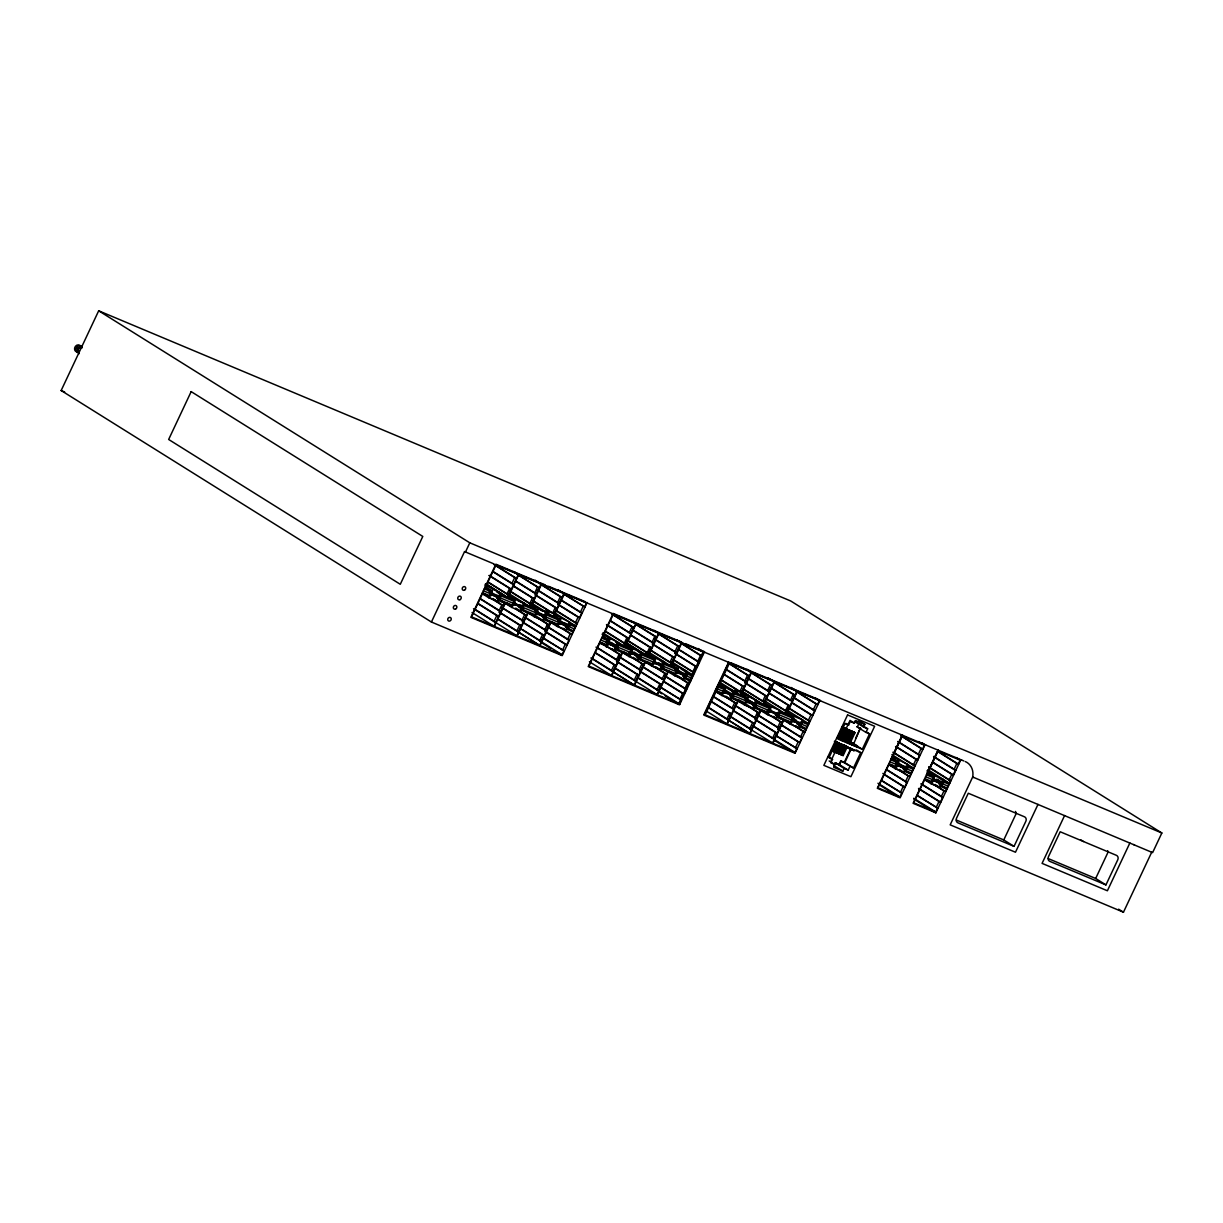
<?xml version="1.0" encoding="UTF-8"?>
<svg xmlns="http://www.w3.org/2000/svg" width="1223" height="1223" viewBox="0 0 1223 1223"><rect width="100%" height="100%" fill="white"/><g stroke="black" fill="none" stroke-linecap="round" stroke-linejoin="round"><path stroke-width="1.5" d="M1151.76 852.095L1123.463 912.205L431.413 622.018L61.15 390.534L98.681 310.795L790.715 600.982L1161.85 833.001L1152.616 852.63L972.682 777.002A16.144 13.805 -58 0 0 965.314 761.577M431.413 622.018L464.557 551.604L493.924 563.91M98.681 310.795L469.8 542.813L465.413 552.139L464.557 551.604M488.894 596.549L490.01 594.164L499.962 598.322L498.831 600.707L504.824 603.229L493.985 626.268L471.558 616.866L482.397 593.828L488.894 596.549L484.17 593.598M485.317 586.841L491.615 590.785L490.484 593.17L500.421 597.328L501.552 594.944L496.828 591.993M475.212 609.467L495.682 622.262L493.985 621.544L496.798 615.551L477.918 603.749M480.333 598.643L500.803 611.439L499.106 610.72L501.782 605.033L486.035 595.188M488.145 582.041L508.615 594.837L506.918 594.118L509.594 588.431L489.124 575.62M493.083 571.493L513.553 584.288L511.856 583.57L514.669 577.577L494.199 564.781M501.552 594.944L507.545 597.466L518.384 574.413L513.859 571.584M494.382 626.436L505.221 603.398L511.718 606.119L512.85 603.734L522.787 607.907L521.655 610.292L527.648 612.799L516.809 635.838L494.382 626.436L472.047 612.555M524.377 604.514L523.245 606.898L513.308 602.74L514.44 600.355L507.942 597.634L518.781 574.581L541.208 583.983L530.369 607.036L518.078 600.585M499.29 612.05L521.334 625.84L518.506 631.832L516.809 631.129L519.637 625.121L499.167 612.326M518.43 610.384L526.303 615.307L523.627 621.009L521.931 620.29L524.606 614.603L515.158 608.687M513.66 585.909L534.115 598.704L531.439 604.407L529.742 603.688L532.418 598.001L513.538 586.184M517.161 574.076L539.19 587.866L536.377 593.858L534.68 593.155L537.493 587.147L518.613 575.345M542.462 615.505L545.611 617.477L544.495 619.862L550.488 622.369L539.633 645.423L517.207 636.006L528.061 612.968L518.613 607.067M557.933 589.746L564.032 593.552L553.193 616.606L547.201 614.084L546.085 616.468L536.148 612.31L537.264 609.925L530.767 607.204L541.606 584.151L535.108 580.176M528.061 612.968L534.543 615.689L535.674 613.304L545.611 617.477M522.114 621.636L544.159 635.41L541.33 641.402L539.633 640.699L542.462 634.691L523.566 622.889M538.12 617.997L549.142 624.877L546.452 630.579L544.755 629.876L547.445 624.173L530.125 613.35M536.484 595.479L556.954 608.274L554.264 613.977L552.567 613.258L555.257 607.571L534.787 594.775M541.56 584.64L562.03 597.436L559.201 603.428L557.505 602.725L560.333 596.717L539.863 583.921M541.988 637.473L563.925 650.881L562.06 654.825L540.031 645.576L550.885 622.538L557.382 625.259L558.498 622.874L568.435 627.047L567.319 629.432L572.914 631.771L571.707 634.34M576.828 623.44L575.62 626.008L570.025 623.669L568.909 626.054L558.972 621.88L560.088 619.495L553.591 616.774L564.445 593.721L586.459 602.97L584.609 606.898L562.687 593.491M562.458 650.269L565.286 644.276L544.816 631.481M547.231 626.375L569.276 640.149L567.579 639.446L570.27 633.743L559.247 626.849M556.633 610.751L577.088 623.547L575.391 622.843L578.082 617.141L557.612 604.345M579.519 617.737L581.796 612.906L580.329 612.295L583.157 606.287M569.016 640.042L566.738 644.888L565.286 644.276M587.162 602.496L562.167 655.62L470.855 617.34L495.865 564.2L536.24 581.139M599.759 643.038L588.92 666.076L611.347 675.478L622.186 652.44L616.193 649.933L617.309 647.548L607.372 643.374L606.256 645.759L599.759 643.038L614.97 650.682A5.014 4.296 -58 0 0 615.352 649.642L615.077 646.967L605.828 642.427M602.664 636.052L608.962 639.996L607.846 642.381L617.783 646.539L618.914 644.154L615.765 642.197M595.387 652.685L615.857 665.48L613.044 671.473L611.347 670.77L614.16 664.762L595.265 652.96M611.393 649.046L620.841 654.947L618.165 660.649L616.468 659.931L619.144 654.244L604.972 645.377M606.608 624.571L628.653 638.345L625.977 644.047L624.28 643.329L626.956 637.642L606.486 624.846M611.683 613.717L633.728 627.506L630.915 633.499L629.218 632.78L632.031 626.788L611.561 613.992M611.745 675.646L622.583 652.608L629.081 655.329L630.197 652.944L640.149 657.118L639.018 659.503L645.01 662.01L634.171 685.063L611.745 675.646L589.41 661.765M638.589 651.767L641.739 653.724L640.607 656.109L630.671 651.951L631.802 649.566L625.305 646.845L636.143 623.791L632.994 621.834M616.652 661.276L638.681 675.05L635.868 681.043L634.171 680.34L636.984 674.332L616.53 661.536M635.792 659.594L643.665 664.517L640.99 670.219L639.293 669.516L641.968 663.814L623.073 651.997M631.007 635.119L651.477 647.915L648.802 653.617L647.105 652.899L649.78 647.212L630.885 635.394M636.082 624.28L656.552 637.076L653.739 643.069L652.042 642.365L654.855 636.357L635.96 624.556M641.739 653.724L647.731 656.247L658.57 633.193L636.143 623.791M634.569 685.216L645.408 662.178L651.905 664.899L653.036 662.514L662.973 666.688L661.842 669.073L667.834 671.58L656.996 694.633L634.569 685.216L614.099 672.421M659.839 660.344L664.563 663.309L663.432 665.694L653.495 661.521L654.626 659.136L648.129 656.415L658.968 633.361L654.045 630.365M639.476 670.846L661.521 684.62L658.693 690.613L656.996 689.91L659.824 683.917L640.928 672.1M658.616 669.18L666.489 674.102L663.814 679.789L662.117 679.086L664.792 673.384L647.471 662.56M653.846 644.689L674.301 657.485L671.626 663.187L669.929 662.484L672.604 656.782L652.149 643.986M658.922 633.85L679.376 646.646L676.564 652.639L674.867 651.935L677.68 645.927L658.8 634.125M659.35 686.684L681.272 700.091L679.422 704.035L657.393 694.802L668.247 671.748L660.374 666.825M681.089 668.935L687.387 672.879L686.271 675.264L676.334 671.091L677.45 668.706L670.953 665.985L681.792 642.946L676.869 639.95M682.648 674.286L685.797 676.258L684.666 678.643L690.261 680.982L689.053 683.55M679.82 699.48L682.648 693.487L663.753 681.67M664.593 675.585L686.638 689.359L684.941 688.656L687.632 682.954L668.736 671.152M673.98 659.961L694.45 672.757L692.753 672.054L695.444 666.352L674.974 653.556M696.865 666.948L699.143 662.117L697.691 661.505L700.519 655.513L680.049 642.717M678.413 704.372L703.21 651.676M686.378 689.252L684.1 694.098L682.648 693.487M694.19 672.65L692.982 675.218L687.387 672.879M728.755 661.872L703.745 714.996L795.057 753.276L820.052 700.152M704.861 715.455L729.657 662.759L730.513 663.309M721.784 694.205L722.9 691.821L732.852 695.994L731.721 698.364L737.714 700.886L726.875 723.924L704.448 714.522L715.287 691.484L721.784 694.205L717.06 691.255M718.207 684.498L724.505 688.442L723.374 690.827L733.311 694.985L734.442 692.6L728.144 688.671M710.915 701.131L731.385 713.926L728.572 719.919L726.875 719.216L729.688 713.208L710.808 701.406M725.346 696.514L736.368 703.393L733.693 709.095L731.996 708.377L734.671 702.69L717.351 691.851M723.71 673.995L744.18 686.791L741.505 692.493L739.808 691.775L742.483 686.088L723.588 674.27M728.786 663.156L749.256 675.952L746.443 681.945L744.746 681.226L747.559 675.234L728.663 663.432M751.274 672.069L740.435 695.123L734.442 692.6M727.272 724.092L738.111 701.054L744.608 703.775L745.74 701.391L755.676 705.564L754.545 707.949L760.538 710.456L749.699 733.494L727.272 724.092L706.512 711.205M774.098 681.639L763.259 704.693L757.266 702.17L756.135 704.555L746.198 700.397L747.329 698.012L740.832 695.291L751.671 672.237L746.947 669.287M733.754 710.701L754.224 723.496L751.396 729.489L749.699 728.786L752.527 722.778L733.632 710.976M749.745 707.062L759.193 712.963L756.517 718.665L754.82 717.962L757.496 712.26L740.175 701.436M744.975 682.587L767.004 696.361L764.329 702.063L762.632 701.345L765.308 695.658L744.853 682.862M751.625 672.726L772.08 685.522L769.267 691.515L767.57 690.812L770.383 684.804L749.928 672.008M750.096 733.662L760.951 710.624L767.433 713.345L768.564 710.96L778.501 715.134L777.369 717.519L783.377 720.026L772.523 743.08L750.096 733.662L728.052 719.888M795.577 690.368L796.922 691.224L786.083 714.263L780.091 711.755L778.975 714.125L769.038 709.967L770.154 707.582L763.656 704.861L774.495 681.807L767.998 677.832M756.578 720.271L777.048 733.066L774.22 739.059L772.523 738.356L775.351 732.363L754.881 719.552M772.584 716.632L782.032 722.533L779.341 728.235L777.645 727.532L780.335 721.83L761.44 710.013M769.374 693.135L789.844 705.931L787.153 711.633L785.456 710.93L788.147 705.228L769.252 693.41M774.449 682.296L794.919 695.092L792.091 701.085L790.394 700.382L793.223 694.374L774.327 682.572M776.452 736.108L796.815 748.537L794.95 752.481L772.921 743.248L783.775 720.194L790.272 722.915L791.388 720.53L801.325 724.704L800.209 727.089L805.804 729.428L804.596 731.996M809.718 721.096L808.51 723.664L802.915 721.325L801.799 723.71L791.862 719.537L792.978 717.152L786.481 714.431L797.335 691.377L791.036 687.448M795.347 747.926L798.176 741.933L777.706 729.137M781.696 725.01L802.166 737.805L800.469 737.102L803.159 731.4L784.264 719.583M787.948 707.429L809.978 721.203L808.281 720.5L810.971 714.798L792.076 702.98M812.408 715.394L814.686 710.563L813.219 709.952L816.047 703.959L795.577 691.163M801.906 737.698L799.628 742.544L798.176 741.933M819.349 700.626L817.499 704.57L816.047 703.959M839.299 733.785L841.638 728.801M842.693 727.517L838.428 736.567L847.142 741.597L846.713 742.499L838.244 737.408L842.922 727.456M836.18 741.826L831.915 750.876L832.939 751.304L837.189 742.254L836.18 741.826L843.855 746.427L842.83 745.999M835.003 745.954L836.563 742.636M841.607 732.867L839.268 737.836L840.293 738.264L844.971 728.312M837.082 742.942L833.169 751.243L834.193 751.671L838.091 743.37M842.127 732.974L844.466 728.006L845.75 728.801L841.5 737.851L854.877 745.923L855.305 745.021L847.615 740.419L851.881 731.369L850.596 730.574L848.242 735.543M834.973 752.16L833.964 751.732L838.214 742.682M837.052 746.81L838.611 743.492M831.166 760.477L839.238 743.11M841.317 738.692L850.046 720.362L854.373 723.206L855.657 720.5L864.844 724.352L863.56 727.058L867.657 728.77L865.945 732.394L869.522 733.892L862.291 749.271L837.786 738.998L845.017 723.619L848.594 725.117L850.291 721.494L854.373 723.206M839.116 743.798L835.217 752.099L836.242 752.527L840.14 744.226M841.821 738.814L846.499 728.862M828.216 756.548L832.527 759.254L830.83 762.862L834.912 764.574L829.148 760.981M851.896 744.058L842.525 738.279L846.775 729.229M847.34 746.794L847.936 748.14L841.271 743.966L837.021 753.016L835.997 752.588L840.262 743.538M842.326 739.12L847.019 729.168M838.305 749.317L840.66 744.348M843.06 739.884L841.607 740.358L843.06 739.884L837.724 736.552M848.028 729.596L843.534 738.707L857.002 746.81L857.43 745.908L849.756 741.321L854.006 732.271L851.605 731.002M845.429 736.353L848.548 729.718L850.856 730.941L846.606 739.991L845.582 739.563L849.832 730.513M843.656 741.214L845.093 740.741L843.656 741.214L837.694 737.484M844.558 739.135L848.823 730.085L847.524 729.29M843.32 744.822L839.07 753.872L838.045 753.444L842.295 744.394M844.374 739.976L849.052 730.024M841.393 746.749L838.275 753.383L837.266 752.955L841.21 744.226L842.234 744.654M845.399 740.404L850.077 730.452M843.197 745.51L839.299 753.811L840.323 754.239M845.689 742.071L846.117 741.169M840.079 754.301L844.344 745.25L845.368 745.678L841.103 754.729L837.77 753.062M846.408 740.832L851.101 730.88M847.432 741.26L851.33 732.974M845.246 746.366L841.348 754.667L842.357 755.095L846.27 746.794M849.603 738.096L852.721 731.461M862.291 749.271L848.64 740.848L852.905 731.797L841.669 727.089M846.377 746.106L842.127 755.157L843.151 755.585L847.401 746.534M847.738 742.927L849.175 742.453L848.747 743.355L843.274 740.129M848.548 741.734L853.226 731.782L855.03 732.699L850.78 741.75L849.756 741.321M849.893 766.531L848.181 770.138L839.039 764.421L840.736 760.813L853.455 768.029L860.702 752.649L856.375 749.944M849.572 742.162L854.25 732.21M849.771 743.783L851.223 743.309L849.771 743.783L838.749 736.98M851.82 744.639L853.257 744.165L851.82 744.639L839.452 736.995L843.717 727.945L841.913 727.028M849.985 748.996L850.413 748.079L848.961 748.568L849.985 748.996L843.625 745.235M849.939 750.341L844.313 762.311L853.455 768.029M855.55 738.432L859.57 729.886M860.38 728.174L853.654 743.874L850.933 742.728M844.344 745.25L852.018 749.852L851.422 748.507L844.818 762.632L841.256 761.134L839.544 764.742L835.462 763.03L833.643 767.295L842.83 771.147L844.099 768.426L834.957 762.709M853.853 745.495L854.281 744.593M854.067 750.708L854.495 749.791L853.043 750.28L854.067 750.708L849.052 747.773M903.155 735.696L902.299 735.161L877.304 788.285L900.097 797.839L925.092 744.715M881.493 780.671L901.84 793.1L899.99 797.044L877.961 787.811L888.815 764.757L895.297 767.478L896.428 765.094L906.365 769.267L905.234 771.652L910.829 773.991L909.622 776.574M891.72 757.786L898.018 761.715L896.887 764.1L906.839 768.273L907.955 765.888L913.55 768.227L914.758 765.659M900.388 792.489L903.216 786.496L884.321 774.679M886.736 769.573L907.206 782.368L905.509 781.665L908.185 775.963L890.879 765.139M894.548 752.971L915.018 765.766L913.321 765.063L916.012 759.361L895.542 746.565M917.433 759.957L919.711 755.126L918.259 754.515L921.087 748.522L900.617 735.726M906.946 782.261L904.668 787.108L903.216 786.496M938.928 750.693L938.072 750.158L913.077 803.282L935.855 812.852L960.865 759.712L961.721 760.263M917.265 795.684L937.613 808.097L935.763 812.041L913.734 802.808L924.573 779.754L931.07 782.491L932.186 780.106L942.138 784.264L941.007 786.649L946.602 789.003L945.394 791.571M927.493 772.783L933.791 776.712L932.66 779.097L942.597 783.27L943.728 780.886L939.004 777.935M936.161 807.486L938.974 801.493L918.519 788.697M922.509 784.585L942.979 797.381L941.282 796.662L943.957 790.96L926.637 780.136M928.746 766.989L950.791 780.763L949.094 780.06L951.769 774.358L932.874 762.556M953.206 774.969L955.484 770.123L954.032 769.512L956.845 763.519L937.949 751.702M942.719 797.258L940.441 802.105L938.974 801.493M950.531 780.656L949.323 783.224L943.728 780.886M1014.05 846.362L957.93 822.834A3.761 3.21 -58 0 1 956.539 818.187L968.295 793.238L1024.507 816.811A3.638 3.119 -58 0 1 1025.837 821.29L1014.05 846.362L1003.777 839.941L1015.564 814.87A3.638 3.119 -58 0 0 1015.916 812.622M1038.006 804.382L1015.487 852.232L950.179 824.852L972.682 777.002L973.554 777.538M1064.591 815.542L1042.072 863.377L1107.396 890.772L1129.899 842.922M1105.944 884.902L1049.823 861.374A3.761 3.21 -58 0 1 1048.447 856.727L1060.188 831.762L1116.416 855.336A3.638 3.119 -58 0 1 1117.746 859.83L1105.944 884.902L1095.67 878.481L1107.472 853.409A3.638 3.119 -58 0 0 1107.717 850.734M902.299 735.161L890.711 759.804L897.56 762.678M938.072 750.158L926.468 774.801L933.332 777.675M608.978 644.399L606.99 645.79A5.075 4.342 -58 0 0 606.241 647.028M629.065 656.598L637.794 660.267A5.014 4.296 -58 0 0 638.177 659.212C639.568 655.222 632.062 652.027 629.814 655.375A5.075 4.342 -58 0 0 629.065 656.598L614.313 647.517M767.417 714.614L776.162 718.283A5.014 4.296 -58 0 0 776.544 717.228C777.92 713.238 770.414 710.043 768.166 713.391A5.075 4.342 -58 0 0 767.417 714.614L752.68 705.533M469.8 542.813L1161.85 833.001M539.756 582.622L545.03 584.823M548.531 586.291L585.404 601.762M681.7 642.136L613.212 613.426L588.217 666.55L679.529 704.83L704.524 651.706L685.216 643.604M730.498 662.606L818.294 699.418M963.831 760.966L495.651 564.644L496.523 565.179M518.384 574.413L495.957 565.011L485.118 588.049L491.615 590.785M541.606 584.151L564.032 593.552M658.968 633.361L681.394 642.778L670.556 665.816L664.563 663.309M681.792 642.946L703.821 652.18L701.971 656.124L700.519 655.513M514.669 577.577L516.366 578.296L494.321 564.506M537.493 587.147L539.19 587.866M560.333 596.717L562.03 597.436M632.031 626.788L633.728 627.506M654.855 636.357L656.552 637.076M677.68 645.927L679.376 646.646M747.559 675.234L749.256 675.952M770.383 684.804L772.08 685.522M793.223 694.374L794.919 695.092M921.087 748.522L922.539 749.133L924.389 745.189L902.36 735.956L891.521 758.994L898.018 761.715M956.845 763.519L958.312 764.13L960.162 760.186L938.133 750.953L927.294 773.991L933.791 776.712M854.938 721.662L857.659 722.808M61.15 390.534L64.666 392.017M860.885 728.495L857.308 726.997L859.02 723.374L867.657 728.77M509.594 588.431L511.29 589.134L489.246 575.36M532.418 598.001L534.115 598.704M555.257 607.571L556.954 608.274M578.082 617.141L579.778 617.844L557.734 604.07M626.956 637.642L628.653 638.345M649.78 647.212L651.477 647.915M672.604 656.782L674.301 657.485M695.444 666.352L697.141 667.07L675.096 653.281M742.483 686.088L744.18 686.791M765.308 695.658L767.004 696.361M788.147 705.228L789.844 705.931M810.971 714.798L812.668 715.516L792.198 702.705M916.012 759.361L917.709 760.079L897.239 747.284M951.769 774.358L953.466 775.076L932.996 762.281M484.721 584.991L501.323 593.583A5.014 4.296 -58 0 1 500.773 594.546L498.48 596.151L489.215 591.626M515.418 599.484L524.163 603.153A5.014 4.296 -58 0 1 523.597 604.116C521.533 607.678 513.874 604.819 514.959 600.829A5.075 4.342 -58 0 1 515.418 599.484L507.545 594.561M531.944 605.125L546.987 612.723A5.014 4.296 -58 0 1 546.421 613.701L544.128 615.291L534.864 610.766M554.768 614.695L569.811 622.293A5.014 4.296 -58 0 1 569.245 623.271L566.952 624.877L557.703 620.336M602.083 634.202L618.685 642.794A5.014 4.296 -58 0 1 618.119 643.757L615.826 645.362L606.577 640.837M632.78 648.694L641.509 652.363A5.014 4.296 -58 0 1 640.944 653.342C638.895 656.889 631.236 654.03 632.322 650.055A5.075 4.342 -58 0 1 632.78 648.694L624.907 643.772M655.604 658.264L664.349 661.933A5.014 4.296 -58 0 1 663.783 662.912C661.719 666.459 654.06 663.6 655.146 659.625A5.075 4.342 -58 0 1 655.604 658.28L649.306 654.336M672.13 663.906L687.173 671.503A5.014 4.296 -58 0 1 686.607 672.482L684.314 674.087L675.05 669.547M725.484 687.571L734.213 691.24A5.014 4.296 -58 0 1 733.647 692.203C731.599 695.765 723.94 692.906 725.025 688.916A5.075 4.342 -58 0 1 725.484 687.571L719.185 683.642M742.009 693.212L757.052 700.81A5.014 4.296 -58 0 1 756.487 701.773L754.194 703.378L744.929 698.853M771.132 706.711L779.877 710.38A5.014 4.296 -58 0 1 779.311 711.358C777.247 714.905 769.588 712.046 770.673 708.071A5.075 4.342 -58 0 1 771.132 706.711L763.259 701.788M793.956 716.296L802.701 719.95A5.014 4.296 -58 0 1 802.135 720.928C800.071 724.475 792.428 721.616 793.498 717.641A5.075 4.342 -58 0 1 793.956 716.296L787.658 712.352M892.698 756.915L907.741 764.513A5.014 4.296 -58 0 1 907.176 765.491L904.882 767.096L895.618 762.556M934.769 775.856L943.499 779.525A5.014 4.296 -58 0 1 942.948 780.488C940.884 784.05 933.225 781.176 934.311 777.201A5.075 4.342 -58 0 1 934.769 775.856L926.896 770.933M608.962 639.996L602.48 637.275L613.319 614.221L635.746 623.623L624.907 646.677L618.914 644.154M724.505 688.442L718.008 685.721L728.847 662.667L820.709 701.131L819.853 700.58M841.5 737.851L842.525 738.279M847.615 740.419L848.64 740.848M484.262 588.844L491.157 591.749M501.094 595.907L513.981 601.319M523.918 605.477L536.805 610.889M546.742 615.047L559.63 620.458M569.582 624.632L575.177 626.971L573.358 630.808L567.762 628.469M601.624 638.07L608.519 640.959M618.456 645.117L631.343 650.529M641.28 654.687L654.167 660.099M664.104 664.272L676.992 669.669M686.929 673.842L692.524 676.181L690.72 680.019L685.125 677.68M717.152 686.516L724.047 689.405M733.983 693.563L746.871 698.975M756.808 703.133L769.695 708.545M779.632 712.703L792.519 718.115M802.471 722.289L808.051 724.628L806.247 728.465L800.652 726.126M857.43 745.908L855.993 746.382L857.002 746.81M907.497 766.852L913.092 769.191L911.288 773.043L905.693 770.689M943.269 781.849L948.865 784.188L947.061 788.04L941.465 785.686M483.36 590.77L574.26 628.897M600.722 639.981L691.622 678.108M716.25 688.427L807.149 726.554M889.794 761.73L912.19 771.117M925.566 776.727L947.963 786.114M685.797 676.258L675.86 672.084L674.729 674.469L668.247 671.748M488.879 597.818L497.608 601.471A5.014 4.296 -58 0 0 498.006 600.432C499.381 596.442 491.875 593.247 489.628 596.579A5.075 4.342 -58 0 0 488.879 597.818L482.581 593.874M511.703 607.388L520.448 611.041A5.014 4.296 -58 0 0 520.83 610.002C522.206 606.012 514.7 602.817 512.452 606.149A5.075 4.342 -58 0 0 511.703 607.388L497.364 598.475M534.527 616.958L543.272 620.627A5.014 4.296 -58 0 0 543.654 619.572C545.03 615.582 537.524 612.387 535.277 615.735A5.075 4.342 -58 0 0 534.527 616.958L528.229 613.013M557.352 626.528L566.096 630.197A5.014 4.296 -58 0 0 566.478 629.142C567.854 625.152 560.348 621.957 558.101 625.305A5.075 4.342 -58 0 0 557.352 626.528L542.615 617.447M744.593 705.044L753.337 708.713A5.014 4.296 -58 0 0 753.72 707.658C755.095 703.668 747.589 700.473 745.342 703.806A5.075 4.342 -58 0 0 744.593 705.044L729.841 695.963M895.282 768.747L904.026 772.416A5.014 4.296 -58 0 0 904.409 771.377C905.784 767.371 898.278 764.176 896.031 767.524A5.075 4.342 -58 0 0 895.282 768.747L888.983 764.818M931.055 783.744L939.784 787.413A5.014 4.296 -58 0 0 940.181 786.374C941.557 782.368 934.051 779.189 931.804 782.521A5.075 4.342 -58 0 0 931.055 783.744L924.756 779.815M482.458 592.696L489.353 595.586M499.29 599.744L512.177 605.156M522.114 609.329L535.001 614.726M544.938 618.899L557.826 624.296M599.82 641.907L606.715 644.796M616.652 648.97L629.539 654.366M639.476 658.54L652.363 663.936M662.3 668.11L675.188 673.506M715.348 690.353L722.243 693.242M732.18 697.416L745.067 702.812M755.004 706.986L767.891 712.382M777.828 716.556L790.715 721.952M888.892 763.641L895.756 766.515M924.664 778.638L931.529 781.528M839.085 743.339L840.109 743.767M843.259 745.082L844.283 745.51M845.307 745.938L846.316 746.366M860.702 752.649L836.196 742.376L828.965 757.756L832.527 759.254M838.657 744.241L839.681 744.669L834.361 741.337M845.903 747.284L836.104 741.474M847.936 748.14L840.568 743.951M651.89 666.168L660.634 669.837A5.014 4.296 -58 0 0 661.016 668.782C662.392 664.792 654.886 661.597 652.639 664.945A5.075 4.342 -58 0 0 651.89 666.168L645.591 662.224M674.714 675.738L683.458 679.407A5.014 4.296 -58 0 0 683.84 678.352C685.216 674.362 677.71 671.167 675.463 674.515A5.075 4.342 -58 0 0 674.714 675.738L666.841 670.816M721.769 695.474L730.498 699.128A5.014 4.296 -58 0 0 730.88 698.088C732.271 694.098 724.765 690.903 722.518 694.236A5.075 4.342 -58 0 0 721.769 695.474L715.47 691.53M790.241 724.184L798.986 727.853A5.014 4.296 -58 0 0 799.368 726.798C800.744 722.808 793.238 719.613 790.991 722.961A5.075 4.342 -58 0 0 790.241 724.184L775.902 715.272M501.782 605.033L503.479 605.737L494.031 599.836M524.606 614.603L526.303 615.307M547.445 624.173L549.142 624.877M570.27 633.743L571.967 634.462L562.519 628.546M619.144 654.244L620.841 654.947M641.968 663.814L643.665 664.517M664.792 673.384L666.489 674.102M687.632 682.954L689.329 683.672L681.456 678.75M734.671 702.69L736.368 703.393M757.496 712.26L759.193 712.963M780.335 721.83L782.032 722.533M803.159 731.4L804.856 732.118L795.409 726.202M908.185 775.963L909.881 776.681L898.874 769.787M943.957 790.96L945.654 791.678L937.781 786.756M832.16 750.815L831.136 750.387L832.939 751.304M496.798 615.551L498.495 616.27L478.04 603.474M519.637 625.121L521.334 625.84M542.462 634.691L544.159 635.41M614.16 664.762L615.857 665.48M636.984 674.332L638.681 675.05M659.824 683.917L661.521 684.62M729.688 713.208L731.385 713.926M752.527 722.778L754.224 723.496M775.351 732.363L777.048 733.066M836.318 763.29L839.039 764.421M844.099 768.426L848.181 770.138M956.417 820.083L1003.777 839.941M1048.325 858.622L1095.67 878.481M1133.706 844.527L1134.577 845.062M956.034 757.526L960.559 760.354M1080.582 839.712L1083.517 841.546M938.072 751.426L958.542 764.222M921.882 742.713L925.949 745.25M918.687 741.535L924.787 745.357M902.314 736.429L922.784 749.225M933.684 756.441L955.729 770.23M933.562 756.716L954.032 769.512M897.911 741.444L919.956 755.233M897.789 741.719L918.259 754.515M859.081 720.744L864.844 724.352M928.624 767.264L949.094 780.06M854.418 721.341L863.56 727.058M815.237 697.966L819.762 700.794M927.768 769.68L949.721 783.393M866.648 732.088L869.522 733.892M856.803 726.676L865.945 732.394M931.131 773.012L935.855 775.963M797.274 691.866L817.744 704.662M937.139 779.265L943.56 783.27M892.851 752.267L913.321 765.063M936.298 779.326L942.597 783.27M845.72 723.313L848.594 725.117M938.989 782.292L942.138 784.264M933.592 779.754L939.891 783.683M891.903 754.622L913.948 768.396M939.126 784.249L946.999 789.171M853.746 731.889L855.03 732.699M845.49 728.434L847.799 729.657M935.06 784.463L939.784 787.413M843.442 727.578L844.726 728.373M926.346 779.525L931.07 782.491M904.577 766.271L907.787 768.273M794.446 697.859L814.915 710.655M897.392 762.357L906.839 768.273M794.323 698.134L813.219 709.952M903.216 767.295L906.365 769.267M897.835 764.757L904.133 768.686M903.369 769.236L911.242 774.159M771.621 688.289L792.091 701.085M769.924 687.586L790.394 700.382M899.302 769.466L904.026 772.416M890.573 764.528L895.297 767.478M920.812 783.867L941.282 796.662M1118.617 909.178L1123.463 912.205M747.222 677.741L769.267 691.515M747.1 678.016L767.57 690.812M845.582 739.563L853.257 744.165M698.119 648.526L704.219 652.348M837.144 737.561L842.632 740.786M918.641 788.422L940.67 802.196M787.826 707.704L808.281 720.5M725.973 669.149L746.443 681.945M725.851 669.424L744.746 681.226M886.614 769.848L905.509 781.665M681.746 643.42L702.216 656.216M846.698 746.519L852.018 749.852M786.955 710.104L808.907 723.833M835.156 741.398L841.806 745.556L835.462 741.811M766.683 698.837L787.153 711.633M766.561 699.113L785.456 710.93M785.105 712.229L792.978 717.152M882.868 773.425L904.913 787.199M917.388 795.409L937.858 808.204M793.544 718.589L796.693 720.561M764.436 700.657L786.481 714.431M796.601 721.753L801.325 724.704M743.859 689.268L764.329 702.063M743.737 689.543L762.632 701.345M680.492 650.407L699.388 662.209M678.796 649.688L697.691 661.505M796.754 723.695L806.202 729.596M763.855 703.638L770.154 707.582M913.719 798.267L936.161 812.21M741.612 691.071L763.656 704.861M741.214 690.903L763.259 704.693M913.826 799.062L935.855 812.852M795.837 725.881L798.986 727.853M775.351 713.162L778.501 715.134M840.828 754.346L843.151 755.585M722.61 680.676L746.244 695.291M787.123 720.943L790.272 722.915M839.819 753.918L841.103 754.729M720.913 679.973L739.808 691.775M754.866 701.1L758.015 703.072M773.119 712.581L776.269 714.553M881.615 780.412L902.085 793.207M836.746 752.634L838.045 753.444M654.519 638.865L676.564 652.639M835.737 752.206L837.021 753.016M654.397 639.14L674.867 651.935M833.689 751.35L835.997 752.588M767.004 710.028L770.154 711.985M775.504 715.103L783.377 720.026M832.664 750.922L833.964 751.732M613.013 613.854L613.87 614.389M734.733 690.139L737.882 692.096M741.031 694.068L747.329 698.012M746.32 698.455L756.135 704.555M719.965 682.327L740.832 695.291M752.527 703.592L755.676 705.564M773.012 716.311L776.162 718.283M720.271 683.749L723.42 685.721M753.261 704.494L756.41 706.451M764.283 711.373L767.433 713.345M732.027 691.53L736.75 694.481M747.146 701.039L753.444 704.983M633.269 630.273L653.739 643.069M877.946 783.255L900.388 797.213M633.147 630.548L652.042 642.365M879.627 785.044L892.224 792.932M895.374 794.889L898.523 796.861M586.581 602.771L587.437 603.306M585.511 602.282L586.872 603.138M725.438 690.062L733.311 694.985M781.573 725.285L800.469 737.102M729.703 694.022L732.852 695.994M747.039 704.769L753.337 708.713M728.862 693.93L733.586 696.881M738.31 699.831L744.608 703.775M610.445 620.703L630.915 633.499M673.858 660.237L692.753 672.054M610.323 620.978L629.218 632.78M757.297 714.461L779.341 728.235M564.384 594.21L584.854 607.005M757.175 714.736L777.645 727.532M671.335 661.612L693.38 675.386M725.774 696.177L730.498 699.128M777.828 728.862L799.873 742.636M651.156 650.391L671.626 663.187M649.459 649.688L669.929 662.484M833.673 765.43L842.83 771.147M671.152 664.777L677.45 668.706M684.009 673.261L687.219 675.264M736.047 705.87L756.517 718.665M735.925 706.145L754.82 717.962M676.441 669.164L686.271 675.264M648.511 652.042L670.953 665.985M626.757 639.843L648.802 653.617M626.635 640.103L647.105 652.899M662.163 662.239L665.312 664.196M561.556 600.203L582.026 612.998M682.801 676.227L690.674 681.15M561.433 600.478L580.329 612.295M645.178 653.235L654.626 659.136M776.574 735.833L797.044 748.629M713.223 696.3L733.693 709.095M658.708 662.728L663.432 665.694M713.101 696.575L731.996 708.377M626.084 642.625L648.129 656.415M625.779 642.518L647.731 656.247M677.16 675.463L683.458 679.407M636.48 650.132L642.778 654.076M659.824 664.716L662.973 666.688M605.507 631.251L625.977 644.047M629.142 645.851L633.866 648.817M660.558 665.618L663.707 667.59M605.385 631.527L624.28 643.329M537.157 589.654L559.201 603.428M537.035 589.929L557.505 602.725M623.929 644.643L631.802 649.566M753.75 726.263L774.22 739.059M752.053 725.56L772.523 738.356M773.41 738.937L795.347 752.649M633.942 651.981L640.607 656.109M602.863 632.887L625.305 646.845M774.22 740.251L791.847 751.274M616.805 642.534L619.954 644.506M637 655.146L640.149 657.118M655.91 666.887L660.634 669.837M607.892 637.275L611.041 639.232M636.159 655.054L640.883 658.005M647.181 661.949L651.905 664.899M616.499 643.084L619.648 645.056M631.603 652.593L637.902 656.537M515.907 581.063L536.377 593.858M635.975 656.277L640.684 659.228M515.785 581.338L534.68 593.155M628.653 652.012L631.802 653.969M637.137 657.087L645.01 662.01M729.351 715.715L751.396 729.489M729.229 715.99L749.699 728.786M750.586 729.351L772.921 743.248M611.103 642.411L617.783 646.539M664.471 675.86L684.941 688.656M633.071 657.301L637.794 660.267M614.909 646.478L618.058 648.435M624.357 652.379L629.081 655.329M608.779 643.023L611.928 644.995M556.511 611.026L575.391 622.843M492.961 571.768L511.856 583.57M708.102 707.123L728.572 719.919M643.344 666.994L663.814 679.789M707.979 707.398L726.875 719.216M727.761 719.781L749.699 733.494M643.222 667.269L662.117 679.086M553.973 612.402L576.018 626.176M611.821 648.725L614.97 650.682M663.875 681.394L684.345 694.19M601.533 642.809L606.256 645.759M533.794 601.181L554.264 613.977M532.097 600.462L552.567 613.258M545.917 610.644L549.066 612.601M553.79 615.551L560.088 619.495M620.52 657.424L640.99 670.219M565.041 623.042L569.857 626.054M618.823 656.72L639.293 669.516M562.228 621.911L568.909 626.054M531.149 602.817L553.591 616.774M565.286 625.075L568.435 627.047M510.969 591.611L536.178 607.204M539.328 609.176L542.477 611.133M509.272 590.892L529.742 603.688M544.801 613.013L547.95 614.986M561.479 623.516L566.203 626.466M565.439 627.017L573.312 631.939M529.391 605.003L537.264 609.925M597.695 647.854L618.165 660.649M659.472 686.409L679.942 699.204M595.998 647.135L616.468 659.931M542.936 614.512L546.085 616.468M508.416 593.308L530.767 607.204M562.947 628.225L566.096 630.197M541.636 615.414L546.36 618.364M554.233 623.287L557.382 625.259M488.023 582.316L506.918 594.118M540.23 614.924L543.379 616.896M551.374 621.926L556.098 624.892M508.141 596.411L514.44 600.355M638.223 677.817L658.693 690.613M638.1 678.092L656.996 689.91M657.882 690.491L679.82 704.203M520.096 604.942L523.245 606.898M485.898 583.845L507.942 597.634M658.693 691.805L661.888 693.808M665.098 695.811L669.914 698.822M673.109 700.825L677.924 703.837M485.5 583.677L507.545 597.466M536.973 616.682L543.272 620.627M499.443 593.323L502.592 595.295M519.637 605.935L522.787 607.907M518.812 605.844L523.536 608.794M531.394 613.717L534.543 615.689M499.137 593.874L502.286 595.846M517.405 605.354L520.555 607.327M615.398 668.247L635.868 681.043M615.276 668.522L634.171 680.34M635.058 680.905L657.393 694.802M497.272 595.356L500.421 597.328M547.109 626.65L567.579 639.446M515.724 608.091L520.448 611.041M497.547 597.252L500.696 599.224M506.995 603.168L511.718 606.119M492.991 594.791L497.715 597.757M507.3 603.78L512.009 606.73M496.951 598.307L504.824 603.229M592.574 658.677L613.044 671.473M590.877 657.974L611.347 670.77M613.808 672.329L634.171 685.063M525.982 617.783L546.452 630.579M525.859 618.058L544.755 629.876M492.884 598.521L497.608 601.471M546.513 632.184L566.983 644.98M503.157 608.213L522.053 620.03M501.461 607.495L521.931 620.29M543.685 638.177L564.155 650.972M480.211 598.918L499.106 610.72M522.435 629.6L541.33 641.402M520.738 628.882L539.633 640.699M540.52 641.265L562.458 654.993M542.936 643.604L550.946 648.603M554.157 650.605L560.562 654.626M498.036 619.037L518.506 631.832M497.914 619.312L516.809 631.129M518.002 631.802L540.031 645.576M517.696 631.695L539.633 645.423M473.515 608.748L493.985 621.544M495.162 622.232L517.207 636.006M898.767 764.528L898.538 762.204A5.075 4.342 -58 0 1 898.997 760.859M748.079 700.825L747.849 698.501A5.075 4.342 -58 0 1 748.308 697.141M678.199 671.519L677.97 669.195A5.075 4.342 -58 0 1 678.429 667.85M609.727 642.809L609.482 640.47A5.075 4.342 -58 0 1 609.956 639.125M560.853 622.308L560.608 619.985A5.075 4.342 -58 0 1 561.067 618.639M538.013 612.738L537.784 610.415A5.075 4.342 -58 0 1 538.242 609.054M492.365 593.598L492.135 591.259A5.075 4.342 -58 0 1 492.594 589.914M450.4 620.703A1.957 1.682 -58 0 1 447.725 619.74A1.957 1.682 -58 0 1 450.033 617.386A1.957 1.682 -58 0 1 450.767 620.336M1015.472 811.43A3.638 3.119 -58 0 1 1015.671 811.797M79.067 353.737A3.929 3.363 -58 0 1 82.293 346.889M78.807 351.016A1.88 1.605 -58 0 1 77.813 348.372A1.88 1.605 -58 0 1 80.626 348.051M79.296 352.683A3.654 3.134 -58 0 1 75.933 350.114A3.654 3.134 -58 0 1 78.517 345.91A3.654 3.134 -58 0 1 82.338 347.745M80.963 346.873A3.654 3.134 -58 0 0 74.618 348.035L74.664 349.839A3.654 3.134 -58 0 0 78.776 351.551M191.17 391.62L168.652 439.47L400.288 584.288L422.791 536.438L191.17 391.62M847.57 714.935L823.859 765.353L850.902 776.697L874.628 726.279L847.57 714.935M464.48 590.174A1.957 1.682 -58 0 0 465.168 586.918A1.957 1.682 -58 0 0 462.248 588.294A1.957 1.682 -58 0 0 464.48 590.174M460.001 599.683A1.957 1.682 -58 0 0 460.689 596.427A1.957 1.682 -58 0 0 457.769 597.802A1.957 1.682 -58 0 0 460.001 599.683M455.598 609.039A1.957 1.682 -58 0 0 456.301 605.782A1.957 1.682 -58 0 0 453.366 607.158A1.957 1.682 -58 0 0 455.598 609.039"/></g></svg>
